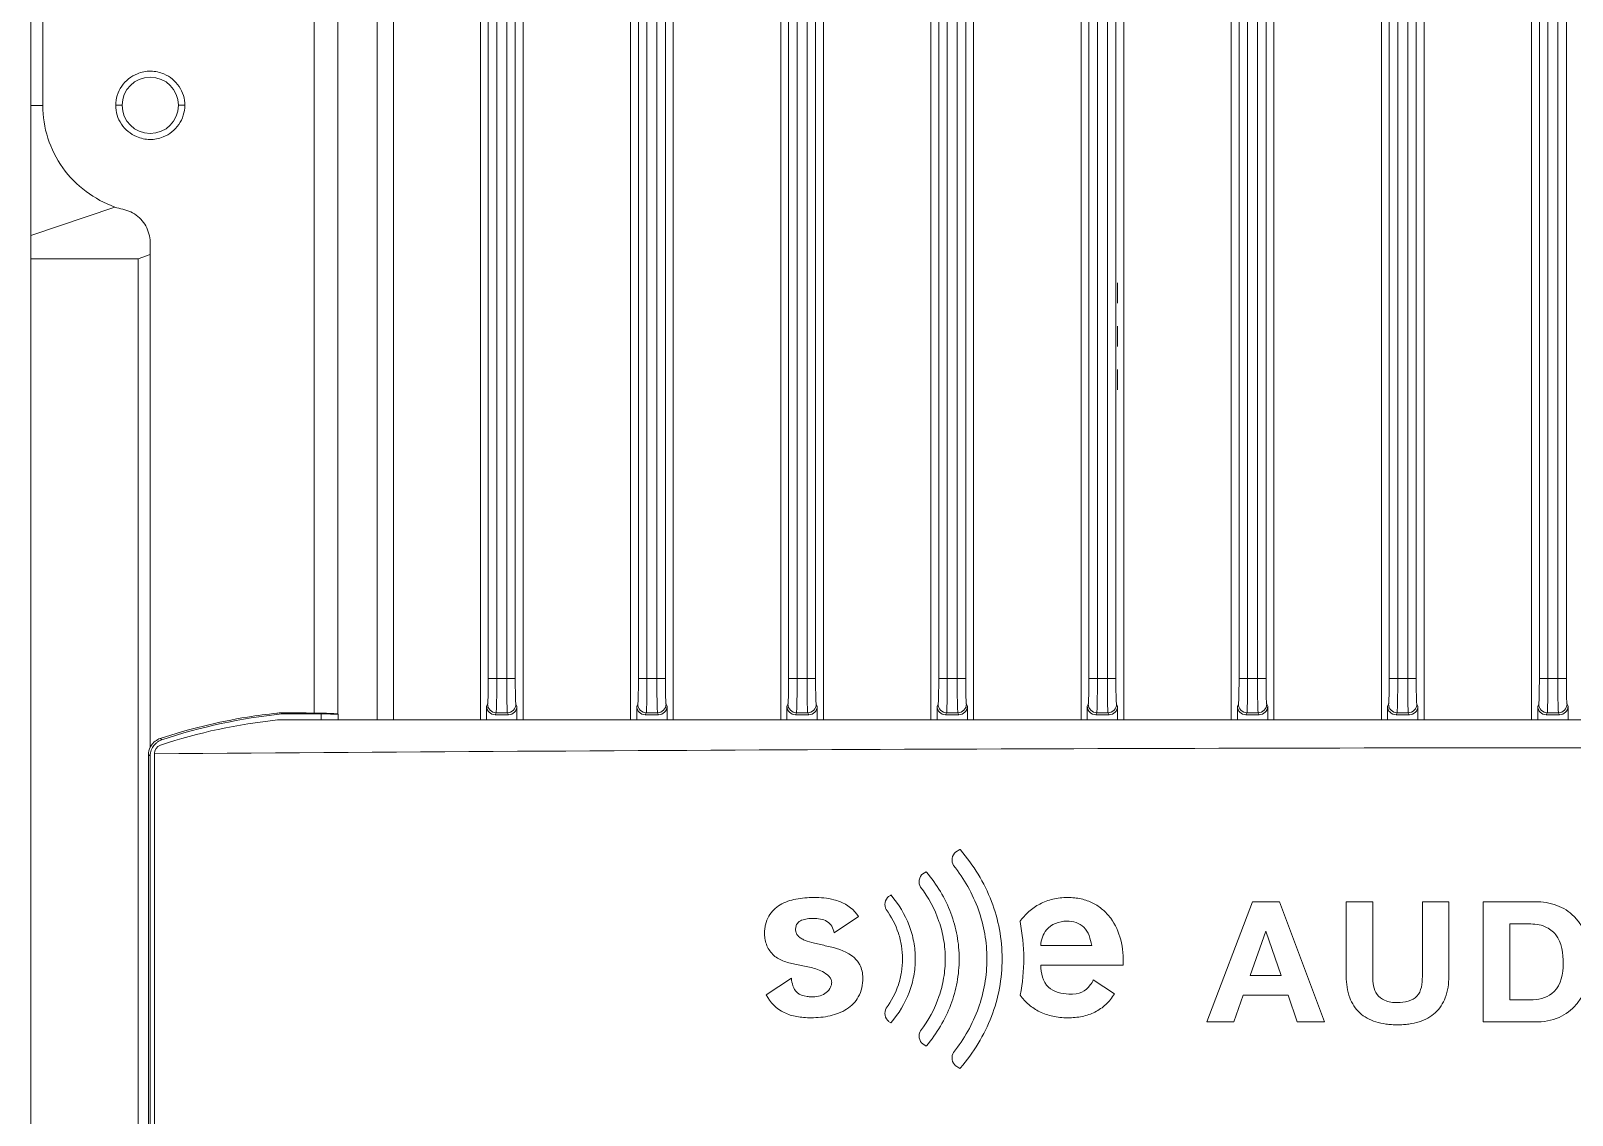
# Model space of a CAD drawing. Header units: millimetres. Extents: x 0 to 9253, y 0 to 2730.
# Drawn here: x 2710.2 to 2800.5, y 1309.2 to 1372.7 of the extents above; entities that cross this region are included whole.
import ezdxf

# ---------------------------------------------------------------- set-up
doc = ezdxf.new("R2010")
doc.units = ezdxf.units.MM
doc.layers.get('0').update_dxf_attribs({"lineweight": 13})

msp = doc.modelspace()

# ---------------------------------------------------------------- linework, layer by layer
for p, q in [((2710.216, 1124.386), (2710.216, 1512.386)), ((2726.823, 1332.785), (2726.823, 1477.386)), ((2728.214, 1368.386), (2728.214, 1477.386)), ((2731.477, 1437.056), (2731.477, 1332.386)), ((2730.511, 1436.19), (2730.511, 1332.386)), ((2736.566, 1332.386), (2736.566, 1436.19)), ((2739.066, 1332.386), (2739.066, 1436.19)), ((2745.366, 1436.19), (2745.366, 1332.386)), ((2747.866, 1332.386), (2747.866, 1436.19)), ((2754.166, 1436.19), (2754.166, 1332.386)), ((2756.666, 1332.386), (2756.666, 1436.19)), ((2762.966, 1436.19), (2762.966, 1332.386)), ((2765.466, 1332.386), (2765.466, 1436.19)), ((2771.766, 1436.19), (2771.766, 1332.386)), ((2774.266, 1332.386), (2774.266, 1436.19)), ((2780.566, 1436.19), (2780.566, 1332.386)), ((2783.066, 1332.386), (2783.066, 1436.19)), ((2789.366, 1436.19), (2789.366, 1332.386)), ((2791.866, 1332.386), (2791.866, 1436.19)), ((2798.166, 1436.19), (2798.166, 1332.386)), ((2737.025, 1334.802), (2737.025, 1430.993)), ((2737.524, 1430.993), (2737.524, 1334.802)), ((2738.108, 1334.802), (2738.108, 1430.993)), ((2738.607, 1430.993), (2738.607, 1334.802)), ((2745.825, 1334.802), (2745.825, 1430.993)), ((2746.324, 1430.993), (2746.324, 1334.802)), ((2746.908, 1334.802), (2746.908, 1430.993)), ((2747.407, 1430.993), (2747.407, 1334.802)), ((2754.625, 1334.802), (2754.625, 1430.993)), ((2755.124, 1430.993), (2755.124, 1334.802)), ((2755.708, 1334.802), (2755.708, 1430.993)), ((2756.207, 1430.993), (2756.207, 1334.802)), ((2763.425, 1334.802), (2763.425, 1430.993)), ((2763.924, 1430.993), (2763.924, 1334.802)), ((2764.508, 1334.802), (2764.508, 1430.993)), ((2765.007, 1430.993), (2765.007, 1334.802)), ((2772.225, 1334.802), (2772.225, 1430.993)), ((2772.724, 1430.993), (2772.724, 1334.802)), ((2773.308, 1334.802), (2773.308, 1430.993)), ((2773.807, 1430.993), (2773.807, 1334.802)), ((2781.025, 1334.802), (2781.025, 1430.993)), ((2781.524, 1430.993), (2781.524, 1334.802)), ((2782.108, 1334.802), (2782.108, 1430.993)), ((2782.607, 1430.993), (2782.607, 1334.802)), ((2789.825, 1334.802), (2789.825, 1430.993)), ((2790.324, 1430.993), (2790.324, 1334.802)), ((2790.908, 1334.802), (2790.908, 1430.993)), ((2791.407, 1430.993), (2791.407, 1334.802)), ((2798.625, 1334.802), (2798.625, 1430.993)), ((2799.124, 1430.993), (2799.124, 1334.802)), ((2799.708, 1334.802), (2799.708, 1430.993)), ((2800.207, 1430.993), (2800.207, 1334.802)), ((2710.916, 1378.366), (2710.916, 1368.369)), ((2710.216, 1368.369), (2710.916, 1368.369)), ((2715.566, 1368.386), (2715.194, 1368.386)), ((2718.866, 1368.386), (2719.238, 1368.386)), ((2728.214, 1359.386), (2728.214, 1368.386)), ((2710.216, 1360.761), (2715.145, 1362.429)), ((2716.516, 1359.386), (2717.213, 1359.655)), ((2717.213, 1359.655), (2717.216, 1330.787)), ((2716.516, 1359.386), (2710.216, 1359.386)), ((2716.516, 1277.386), (2716.516, 1359.386)), ((2728.215, 1332.721), (2728.214, 1359.386)), ((2773.899, 1357.991), (2773.899, 1356.791)), ((2773.899, 1355.451), (2773.899, 1354.251)), ((2773.899, 1352.911), (2773.899, 1351.711)), ((2737.524, 1334.802), (2737.025, 1334.802)), ((2737.524, 1334.802), (2738.108, 1334.802)), ((2738.607, 1334.802), (2738.108, 1334.802)), ((2746.324, 1334.802), (2745.825, 1334.802)), ((2746.324, 1334.802), (2746.908, 1334.802)), ((2747.407, 1334.802), (2746.908, 1334.802)), ((2755.124, 1334.802), (2754.625, 1334.802)), ((2755.124, 1334.802), (2755.708, 1334.802)), ((2756.207, 1334.802), (2755.708, 1334.802)), ((2763.924, 1334.802), (2763.425, 1334.802)), ((2763.924, 1334.802), (2764.508, 1334.802)), ((2765.007, 1334.802), (2764.508, 1334.802)), ((2772.724, 1334.802), (2772.225, 1334.802)), ((2772.724, 1334.802), (2773.308, 1334.802)), ((2773.807, 1334.802), (2773.308, 1334.802)), ((2781.524, 1334.802), (2781.025, 1334.802)), ((2781.524, 1334.802), (2782.108, 1334.802)), ((2782.607, 1334.802), (2782.108, 1334.802)), ((2790.324, 1334.802), (2789.825, 1334.802)), ((2790.324, 1334.802), (2790.908, 1334.802)), ((2791.407, 1334.802), (2790.908, 1334.802)), ((2799.124, 1334.802), (2798.625, 1334.802)), ((2799.124, 1334.802), (2799.708, 1334.802)), ((2800.207, 1334.802), (2799.708, 1334.802)), ((2736.987, 1333.304), (2736.928, 1333.186)), ((2738.704, 1333.186), (2738.645, 1333.304)), ((2745.787, 1333.304), (2745.728, 1333.186)), ((2747.504, 1333.186), (2747.445, 1333.304)), ((2754.587, 1333.304), (2754.528, 1333.186)), ((2756.304, 1333.186), (2756.245, 1333.304)), ((2763.387, 1333.304), (2763.328, 1333.186)), ((2765.104, 1333.186), (2765.045, 1333.304)), ((2772.187, 1333.304), (2772.128, 1333.186)), ((2773.904, 1333.186), (2773.845, 1333.304)), ((2780.987, 1333.304), (2780.928, 1333.186)), ((2782.704, 1333.186), (2782.645, 1333.304)), ((2789.787, 1333.304), (2789.728, 1333.186)), ((2791.504, 1333.186), (2791.445, 1333.304)), ((2798.587, 1333.304), (2798.528, 1333.186)), ((2800.304, 1333.186), (2800.245, 1333.304)), ((2724.912, 1332.804), (2724.916, 1332.736)), ((2724.916, 1332.736), (2727.235, 1332.736)), ((2727.235, 1332.386), (2727.235, 1332.736)), ((2728.216, 1332.721), (2728.235, 1332.702)), ((2728.235, 1332.386), (2728.235, 1332.702)), ((2736.928, 1333.186), (2736.928, 1332.386)), ((2737.487, 1332.805), (2737.428, 1332.686)), ((2737.428, 1332.686), (2738.204, 1332.686)), ((2738.145, 1332.805), (2737.487, 1332.805)), ((2738.204, 1332.686), (2738.145, 1332.805)), ((2738.704, 1333.186), (2738.704, 1332.386)), ((2745.728, 1333.186), (2745.728, 1332.386)), ((2746.287, 1332.805), (2746.228, 1332.686)), ((2746.228, 1332.686), (2747.004, 1332.686)), ((2746.945, 1332.805), (2746.287, 1332.805)), ((2747.004, 1332.686), (2746.945, 1332.805)), ((2747.504, 1332.386), (2747.504, 1333.186)), ((2754.528, 1333.186), (2754.528, 1332.386)), ((2755.087, 1332.805), (2755.028, 1332.686)), ((2755.028, 1332.686), (2755.804, 1332.686)), ((2755.745, 1332.805), (2755.087, 1332.805)), ((2755.804, 1332.686), (2755.745, 1332.805)), ((2756.304, 1332.386), (2756.304, 1333.186)), ((2763.328, 1333.186), (2763.328, 1332.386)), ((2763.887, 1332.805), (2763.828, 1332.686)), ((2763.828, 1332.686), (2764.604, 1332.686)), ((2764.545, 1332.805), (2763.887, 1332.805)), ((2764.604, 1332.686), (2764.545, 1332.805)), ((2765.104, 1332.386), (2765.104, 1333.186)), ((2772.128, 1333.186), (2772.128, 1332.386)), ((2772.687, 1332.805), (2772.628, 1332.686)), ((2772.628, 1332.686), (2773.404, 1332.686)), ((2773.345, 1332.805), (2772.687, 1332.805)), ((2773.404, 1332.686), (2773.345, 1332.805)), ((2773.904, 1332.386), (2773.904, 1333.186)), ((2780.928, 1333.186), (2780.928, 1332.386)), ((2781.487, 1332.805), (2781.428, 1332.686)), ((2781.428, 1332.686), (2782.204, 1332.686)), ((2782.145, 1332.805), (2781.487, 1332.805)), ((2782.204, 1332.686), (2782.145, 1332.805)), ((2782.704, 1332.386), (2782.704, 1333.186)), ((2789.728, 1333.186), (2789.728, 1332.386)), ((2790.287, 1332.805), (2790.228, 1332.686)), ((2790.228, 1332.686), (2791.004, 1332.686)), ((2790.945, 1332.805), (2790.287, 1332.805)), ((2791.004, 1332.686), (2790.945, 1332.805)), ((2791.504, 1332.386), (2791.504, 1333.186)), ((2798.528, 1333.186), (2798.528, 1332.386)), ((2799.087, 1332.805), (2799.028, 1332.686)), ((2799.028, 1332.686), (2799.804, 1332.686)), ((2799.745, 1332.805), (2799.087, 1332.805)), ((2799.804, 1332.686), (2799.745, 1332.805)), ((2800.304, 1332.386), (2800.304, 1333.186)), ((2891.752, 1332.386), (2724.68, 1332.386)), ((2727.539, 1332.386), (2728.685, 1332.386)), ((2717.831, 1331.27), (2717.796, 1331.294)), ((2717.9, 1331.222), (2717.831, 1331.27)), ((2717.115, 1330.346), (2717.115, 1306.425)), ((2717.216, 1330.274), (2717.115, 1330.346)), ((2717.216, 1306.498), (2717.216, 1330.274)), ((2717.466, 1330.412), (2717.466, 1306.361)), ((2764.417, 1324.641), (2764.662, 1324.803)), ((2762.492, 1323.366), (2762.684, 1323.494)), ((2781.815, 1321.737), (2779.143, 1314.693)), ((2783.403, 1321.737), (2781.815, 1321.737)), ((2786.037, 1314.693), (2783.403, 1321.737)), ((2787.31, 1321.737), (2787.31, 1317.357)), ((2788.859, 1321.737), (2787.31, 1321.737)), ((2788.859, 1317.357), (2788.859, 1321.737)), ((2791.769, 1321.737), (2791.769, 1317.357)), ((2793.317, 1321.737), (2791.769, 1321.737)), ((2793.317, 1317.357), (2793.317, 1321.737)), ((2795.341, 1321.737), (2795.341, 1314.693)), ((2798.38, 1321.737), (2795.341, 1321.737)), ((2757.287, 1319.922), (2758.718, 1320.867)), ((2781.668, 1317.417), (2782.585, 1320.001)), ((2782.585, 1320.001), (2782.604, 1320.001)), ((2783.493, 1317.417), (2782.604, 1320.001)), ((2796.889, 1315.996), (2796.889, 1320.436)), ((2796.889, 1320.436), (2797.995, 1320.436)), ((2772.388, 1319.176), (2769.401, 1319.176)), ((2769.401, 1318.013), (2774.224, 1318.013)), ((2753.312, 1316.279), (2754.796, 1317.261)), ((2772.483, 1317.163), (2773.726, 1316.346)), ((2783.493, 1317.417), (2781.668, 1317.417)), ((2780.711, 1314.693), (2781.264, 1316.262)), ((2781.264, 1316.262), (2783.896, 1316.262)), ((2783.896, 1316.262), (2784.429, 1314.693)), ((2798.271, 1315.996), (2796.889, 1315.996)), ((2760.623, 1314.64), (2760.49, 1314.728)), ((2779.143, 1314.693), (2780.711, 1314.693)), ((2784.429, 1314.693), (2786.037, 1314.693)), ((2795.341, 1314.693), (2798.38, 1314.693)), ((2762.684, 1313.275), (2762.492, 1313.403)), ((2764.662, 1311.966), (2764.419, 1312.127))]:
    msp.add_line(p, q)
msp.add_circle((2717.216, 1368.386), 1.65)
for centre, radius, start, end in [((2728.327, 1299.912), 33, 95.93283, 108.42003), ((2727.911, 1301.242), 31.704, 95.42702, 95.93969), ((2728.077, 1299.845), 32.717, 95.96079, 108.2908), ((2717.966, 1330.435), 0.5, 108.2908, 182.62802), ((2718.219, 1330.267), 1.007, 122.04205, 132.23737), ((2718.116, 1330.34), 1.007, 108.52704, 117.5213), ((2718.218, 1330.27), 1.004, 108.4985, 122.08904), ((2718.214, 1330.273), 0.999, 169.15161, 179.94598), ((2739.41, 1353.997), 38.283, 303.40637, 303.64884), ((2757.642, 1318.387), 10.769, 348.63007, 11.6834)]:
    msp.add_arc(centre, radius, start, end)
for centre, major_axis, ratio, start_param, end_param in [((2717.216, 1331.733), (31.626, 0), 0.034921, 1.262132, 1.32497), ((2727.235, 1332.701), (1, 0), 0.034921, 0.03694, 1.570796), ((2737.428, 1333.186), (0.224, 0.448), 0.998288, 2.034855, 3.604281), ((2738.204, 1333.186), (0.224, -0.448), 0.998288, -0.462689, 1.106738), ((2746.228, 1333.186), (0.224, 0.448), 0.998288, 2.034855, 3.604281), ((2747.004, 1333.186), (0.224, -0.448), 0.998288, -0.462689, 1.106738), ((2755.028, 1333.186), (0.224, 0.448), 0.998288, 2.034855, 3.604281), ((2755.804, 1333.186), (0.224, -0.448), 0.998288, -0.462689, 1.106738), ((2763.828, 1333.186), (0.224, 0.448), 0.998288, 2.034855, 3.604281), ((2764.604, 1333.186), (0.224, -0.448), 0.998288, -0.462689, 1.106738), ((2772.628, 1333.186), (0.224, 0.448), 0.998288, 2.034855, 3.604281), ((2773.404, 1333.186), (0.224, -0.448), 0.998288, -0.462689, 1.106738), ((2781.428, 1333.186), (0.224, 0.448), 0.998288, 2.034855, 3.604281), ((2782.204, 1333.186), (0.224, -0.448), 0.998288, -0.462689, 1.106738), ((2790.228, 1333.186), (0.224, 0.448), 0.998288, 2.034855, 3.604281), ((2791.004, 1333.186), (0.224, -0.448), 0.998288, -0.462689, 1.106738), ((2799.028, 1333.186), (0.224, 0.448), 0.998288, 2.034855, 3.604281), ((2799.804, 1333.186), (0.224, -0.448), 0.998288, -0.462689, 1.106738)]:
    msp.add_ellipse(centre, major_axis=major_axis, ratio=ratio, start_param=start_param, end_param=end_param)
for points, knots in [([(2718.02, 1370.221), (2717.776, 1370.325), (2717.242, 1370.439), (2716.705, 1370.338), (2716.458, 1370.24)], [0, 0, 0, 0, 0.499982, 1, 1, 1, 1]), ([(2716.458, 1370.24), (2716.095, 1370.095), (2715.442, 1369.578), (2715.188, 1368.777), (2715.194, 1368.386)], [0, 0, 0, 0, 0.499954, 1, 1, 1, 1]), ([(2719.238, 1368.386), (2719.247, 1368.769), (2718.998, 1369.552), (2718.373, 1370.07), (2718.02, 1370.221)], [0, 0, 0, 0, 0.500057, 1, 1, 1, 1]), ([(2715.144, 1362.429), (2713.944, 1362.857), (2711.744, 1364.477), (2710.913, 1367.093), (2710.916, 1368.369)], [0, 0, 0, 0, 0.499578, 1, 1, 1, 1]), ([(2715.194, 1368.386), (2715.184, 1368.003), (2715.433, 1367.22), (2716.058, 1366.703), (2716.41, 1366.552)], [0, 0, 0, 0, 0.50006, 1, 1, 1, 1]), ([(2717.973, 1366.531), (2718.336, 1366.676), (2718.99, 1367.193), (2719.244, 1367.994), (2719.238, 1368.386)], [0, 0, 0, 0, 0.499951, 1, 1, 1, 1]), ([(2716.41, 1366.552), (2716.654, 1366.447), (2717.188, 1366.332), (2717.726, 1366.433), (2717.973, 1366.531)], [0, 0, 0, 0, 0.49998, 1, 1, 1, 1]), ([(2717.213, 1359.655), (2717.212, 1359.98), (2717.264, 1360.631), (2716.951, 1361.422), (2716.496, 1361.892), (2716.08, 1362.157), (2715.613, 1362.302), (2715.297, 1362.374), (2715.144, 1362.429)], [0, 0, 0, 0, 0.250065, 0.499061, 0.624696, 0.750212, 0.875081, 1, 1, 1, 1]), ([(2737.025, 1334.802), (2737.025, 1334.617), (2737.023, 1334.272), (2737.017, 1333.866), (2737.009, 1333.597), (2737.004, 1333.455), (2736.995, 1333.364), (2736.994, 1333.317), (2736.987, 1333.304)], [0, 0, 0, 0, 0.370876, 0.688887, 0.813409, 0.908906, 0.971742, 1, 1, 1, 1]), ([(2737.524, 1334.802), (2737.524, 1334.555), (2737.523, 1334.195), (2737.519, 1333.737), (2737.514, 1333.442), (2737.508, 1333.196), (2737.504, 1333.007), (2737.494, 1332.884), (2737.494, 1332.822), (2737.487, 1332.805)], [0, 0, 0, 0, 0.370928, 0.539744, 0.689047, 0.8136, 0.909104, 0.971902, 1, 1, 1, 1]), ([(2738.145, 1332.805), (2738.138, 1332.822), (2738.138, 1332.884), (2738.128, 1333.007), (2738.124, 1333.196), (2738.117, 1333.442), (2738.113, 1333.737), (2738.109, 1334.195), (2738.108, 1334.555), (2738.108, 1334.802)], [0, 0, 0, 0, 0.028096, 0.090893, 0.186395, 0.310946, 0.460248, 0.629066, 1, 1, 1, 1]), ([(2738.645, 1333.304), (2738.638, 1333.317), (2738.637, 1333.364), (2738.628, 1333.455), (2738.623, 1333.597), (2738.615, 1333.866), (2738.609, 1334.272), (2738.607, 1334.617), (2738.607, 1334.802)], [0, 0, 0, 0, 0.028258, 0.091096, 0.186595, 0.311118, 0.629129, 1, 1, 1, 1]), ([(2745.825, 1334.802), (2745.825, 1334.617), (2745.823, 1334.272), (2745.817, 1333.866), (2745.809, 1333.597), (2745.804, 1333.455), (2745.795, 1333.364), (2745.794, 1333.317), (2745.787, 1333.304)], [0, 0, 0, 0, 0.370876, 0.688887, 0.813409, 0.908906, 0.971742, 1, 1, 1, 1]), ([(2746.324, 1334.802), (2746.324, 1334.555), (2746.323, 1334.195), (2746.319, 1333.737), (2746.314, 1333.442), (2746.308, 1333.196), (2746.304, 1333.007), (2746.294, 1332.884), (2746.294, 1332.822), (2746.287, 1332.805)], [0, 0, 0, 0, 0.370928, 0.539744, 0.689047, 0.8136, 0.909104, 0.971902, 1, 1, 1, 1]), ([(2746.945, 1332.805), (2746.938, 1332.822), (2746.938, 1332.884), (2746.928, 1333.007), (2746.924, 1333.196), (2746.917, 1333.442), (2746.913, 1333.737), (2746.909, 1334.195), (2746.908, 1334.555), (2746.908, 1334.802)], [0, 0, 0, 0, 0.028096, 0.090893, 0.186395, 0.310946, 0.460248, 0.629066, 1, 1, 1, 1]), ([(2747.445, 1333.304), (2747.438, 1333.317), (2747.437, 1333.364), (2747.428, 1333.455), (2747.423, 1333.597), (2747.415, 1333.866), (2747.409, 1334.272), (2747.407, 1334.617), (2747.407, 1334.802)], [0, 0, 0, 0, 0.028258, 0.091096, 0.186595, 0.311118, 0.629129, 1, 1, 1, 1]), ([(2754.625, 1334.802), (2754.625, 1334.617), (2754.623, 1334.272), (2754.617, 1333.866), (2754.609, 1333.597), (2754.604, 1333.455), (2754.595, 1333.364), (2754.594, 1333.317), (2754.587, 1333.304)], [0, 0, 0, 0, 0.370876, 0.688887, 0.813409, 0.908906, 0.971742, 1, 1, 1, 1]), ([(2755.124, 1334.802), (2755.124, 1334.555), (2755.123, 1334.195), (2755.119, 1333.737), (2755.114, 1333.442), (2755.108, 1333.196), (2755.104, 1333.007), (2755.094, 1332.884), (2755.094, 1332.822), (2755.087, 1332.805)], [0, 0, 0, 0, 0.370928, 0.539744, 0.689047, 0.8136, 0.909104, 0.971902, 1, 1, 1, 1]), ([(2755.745, 1332.805), (2755.738, 1332.822), (2755.738, 1332.884), (2755.728, 1333.007), (2755.724, 1333.196), (2755.717, 1333.442), (2755.713, 1333.737), (2755.709, 1334.195), (2755.708, 1334.555), (2755.708, 1334.802)], [0, 0, 0, 0, 0.028096, 0.090893, 0.186395, 0.310946, 0.460248, 0.629066, 1, 1, 1, 1]), ([(2756.245, 1333.304), (2756.238, 1333.317), (2756.237, 1333.364), (2756.228, 1333.455), (2756.223, 1333.597), (2756.215, 1333.866), (2756.209, 1334.272), (2756.207, 1334.617), (2756.207, 1334.802)], [0, 0, 0, 0, 0.028258, 0.091096, 0.186595, 0.311118, 0.629129, 1, 1, 1, 1]), ([(2763.425, 1334.802), (2763.425, 1334.617), (2763.423, 1334.272), (2763.417, 1333.866), (2763.409, 1333.597), (2763.404, 1333.455), (2763.395, 1333.364), (2763.394, 1333.317), (2763.387, 1333.304)], [0, 0, 0, 0, 0.370876, 0.688887, 0.813409, 0.908906, 0.971742, 1, 1, 1, 1]), ([(2763.924, 1334.802), (2763.924, 1334.555), (2763.923, 1334.195), (2763.919, 1333.737), (2763.914, 1333.442), (2763.908, 1333.196), (2763.904, 1333.007), (2763.894, 1332.884), (2763.894, 1332.822), (2763.887, 1332.805)], [0, 0, 0, 0, 0.370928, 0.539744, 0.689047, 0.8136, 0.909104, 0.971902, 1, 1, 1, 1]), ([(2764.545, 1332.805), (2764.538, 1332.822), (2764.538, 1332.884), (2764.528, 1333.007), (2764.524, 1333.196), (2764.517, 1333.442), (2764.513, 1333.737), (2764.509, 1334.195), (2764.508, 1334.555), (2764.508, 1334.802)], [0, 0, 0, 0, 0.028096, 0.090893, 0.186395, 0.310946, 0.460248, 0.629066, 1, 1, 1, 1]), ([(2765.045, 1333.304), (2765.038, 1333.317), (2765.037, 1333.364), (2765.028, 1333.455), (2765.023, 1333.597), (2765.015, 1333.866), (2765.009, 1334.272), (2765.007, 1334.617), (2765.007, 1334.802)], [0, 0, 0, 0, 0.028258, 0.091096, 0.186595, 0.311118, 0.629129, 1, 1, 1, 1]), ([(2772.225, 1334.802), (2772.225, 1334.617), (2772.223, 1334.272), (2772.217, 1333.866), (2772.209, 1333.597), (2772.204, 1333.455), (2772.195, 1333.364), (2772.194, 1333.317), (2772.187, 1333.304)], [0, 0, 0, 0, 0.370876, 0.688887, 0.813409, 0.908906, 0.971742, 1, 1, 1, 1]), ([(2772.724, 1334.802), (2772.724, 1334.555), (2772.723, 1334.195), (2772.719, 1333.737), (2772.714, 1333.442), (2772.708, 1333.196), (2772.704, 1333.007), (2772.694, 1332.884), (2772.694, 1332.822), (2772.687, 1332.805)], [0, 0, 0, 0, 0.370928, 0.539744, 0.689047, 0.8136, 0.909104, 0.971902, 1, 1, 1, 1]), ([(2773.345, 1332.805), (2773.338, 1332.822), (2773.338, 1332.884), (2773.328, 1333.007), (2773.324, 1333.196), (2773.317, 1333.442), (2773.313, 1333.737), (2773.309, 1334.195), (2773.308, 1334.555), (2773.308, 1334.802)], [0, 0, 0, 0, 0.028096, 0.090893, 0.186395, 0.310946, 0.460248, 0.629066, 1, 1, 1, 1]), ([(2773.845, 1333.304), (2773.838, 1333.317), (2773.837, 1333.364), (2773.828, 1333.455), (2773.823, 1333.597), (2773.815, 1333.866), (2773.809, 1334.272), (2773.807, 1334.617), (2773.807, 1334.802)], [0, 0, 0, 0, 0.028258, 0.091096, 0.186595, 0.311118, 0.629129, 1, 1, 1, 1]), ([(2781.025, 1334.802), (2781.025, 1334.617), (2781.023, 1334.272), (2781.017, 1333.866), (2781.009, 1333.597), (2781.004, 1333.455), (2780.995, 1333.364), (2780.994, 1333.317), (2780.987, 1333.304)], [0, 0, 0, 0, 0.370876, 0.688887, 0.813409, 0.908906, 0.971742, 1, 1, 1, 1]), ([(2781.524, 1334.802), (2781.524, 1334.555), (2781.523, 1334.195), (2781.519, 1333.737), (2781.514, 1333.442), (2781.508, 1333.196), (2781.504, 1333.007), (2781.494, 1332.884), (2781.494, 1332.822), (2781.487, 1332.805)], [0, 0, 0, 0, 0.370928, 0.539744, 0.689047, 0.8136, 0.909104, 0.971902, 1, 1, 1, 1]), ([(2782.145, 1332.805), (2782.138, 1332.822), (2782.138, 1332.884), (2782.128, 1333.007), (2782.124, 1333.196), (2782.117, 1333.442), (2782.113, 1333.737), (2782.109, 1334.195), (2782.108, 1334.555), (2782.108, 1334.802)], [0, 0, 0, 0, 0.028096, 0.090893, 0.186395, 0.310946, 0.460248, 0.629066, 1, 1, 1, 1]), ([(2782.645, 1333.304), (2782.638, 1333.317), (2782.637, 1333.364), (2782.628, 1333.455), (2782.623, 1333.597), (2782.615, 1333.866), (2782.609, 1334.272), (2782.607, 1334.617), (2782.607, 1334.802)], [0, 0, 0, 0, 0.028258, 0.091096, 0.186595, 0.311118, 0.629129, 1, 1, 1, 1]), ([(2789.825, 1334.802), (2789.825, 1334.617), (2789.823, 1334.272), (2789.817, 1333.866), (2789.809, 1333.597), (2789.804, 1333.455), (2789.795, 1333.364), (2789.794, 1333.317), (2789.787, 1333.304)], [0, 0, 0, 0, 0.370876, 0.688887, 0.813409, 0.908906, 0.971742, 1, 1, 1, 1]), ([(2790.324, 1334.802), (2790.324, 1334.555), (2790.323, 1334.195), (2790.319, 1333.737), (2790.314, 1333.442), (2790.308, 1333.196), (2790.304, 1333.007), (2790.294, 1332.884), (2790.294, 1332.822), (2790.287, 1332.805)], [0, 0, 0, 0, 0.370928, 0.539744, 0.689047, 0.8136, 0.909104, 0.971902, 1, 1, 1, 1]), ([(2790.945, 1332.805), (2790.938, 1332.822), (2790.938, 1332.884), (2790.928, 1333.007), (2790.924, 1333.196), (2790.917, 1333.442), (2790.913, 1333.737), (2790.909, 1334.195), (2790.908, 1334.555), (2790.908, 1334.802)], [0, 0, 0, 0, 0.028096, 0.090893, 0.186395, 0.310946, 0.460248, 0.629066, 1, 1, 1, 1]), ([(2791.445, 1333.304), (2791.438, 1333.317), (2791.437, 1333.364), (2791.428, 1333.455), (2791.423, 1333.597), (2791.415, 1333.866), (2791.409, 1334.272), (2791.407, 1334.617), (2791.407, 1334.802)], [0, 0, 0, 0, 0.028258, 0.091096, 0.186595, 0.311118, 0.629129, 1, 1, 1, 1]), ([(2798.625, 1334.802), (2798.625, 1334.617), (2798.623, 1334.272), (2798.617, 1333.866), (2798.609, 1333.597), (2798.604, 1333.455), (2798.595, 1333.364), (2798.594, 1333.317), (2798.587, 1333.304)], [0, 0, 0, 0, 0.370876, 0.688887, 0.813409, 0.908906, 0.971742, 1, 1, 1, 1]), ([(2799.124, 1334.802), (2799.124, 1334.555), (2799.123, 1334.195), (2799.119, 1333.737), (2799.114, 1333.442), (2799.108, 1333.196), (2799.104, 1333.007), (2799.094, 1332.884), (2799.094, 1332.822), (2799.087, 1332.805)], [0, 0, 0, 0, 0.370928, 0.539744, 0.689047, 0.8136, 0.909104, 0.971902, 1, 1, 1, 1]), ([(2799.745, 1332.805), (2799.738, 1332.822), (2799.738, 1332.884), (2799.728, 1333.007), (2799.724, 1333.196), (2799.717, 1333.442), (2799.713, 1333.737), (2799.709, 1334.195), (2799.708, 1334.555), (2799.708, 1334.802)], [0, 0, 0, 0, 0.028096, 0.090893, 0.186395, 0.310946, 0.460248, 0.629066, 1, 1, 1, 1]), ([(2800.245, 1333.304), (2800.238, 1333.317), (2800.237, 1333.364), (2800.228, 1333.455), (2800.223, 1333.597), (2800.215, 1333.866), (2800.209, 1334.272), (2800.207, 1334.617), (2800.207, 1334.802)], [0, 0, 0, 0, 0.028258, 0.091096, 0.186595, 0.311118, 0.629129, 1, 1, 1, 1]), ([(2737.487, 1332.805), (2737.36, 1332.805), (2737.094, 1332.911), (2736.987, 1333.177), (2736.987, 1333.304)], [0, 0, 0, 0, 0.499953, 1, 1, 1, 1]), ([(2738.645, 1333.304), (2738.644, 1333.177), (2738.537, 1332.911), (2738.272, 1332.805), (2738.145, 1332.805)], [0, 0, 0, 0, 0.500056, 1, 1, 1, 1]), ([(2746.287, 1332.805), (2746.16, 1332.805), (2745.894, 1332.911), (2745.787, 1333.177), (2745.787, 1333.304)], [0, 0, 0, 0, 0.499953, 1, 1, 1, 1]), ([(2747.445, 1333.304), (2747.444, 1333.177), (2747.337, 1332.911), (2747.072, 1332.805), (2746.945, 1332.805)], [0, 0, 0, 0, 0.500056, 1, 1, 1, 1]), ([(2755.087, 1332.805), (2754.96, 1332.805), (2754.694, 1332.911), (2754.587, 1333.177), (2754.587, 1333.304)], [0, 0, 0, 0, 0.499953, 1, 1, 1, 1]), ([(2756.245, 1333.304), (2756.244, 1333.177), (2756.137, 1332.911), (2755.872, 1332.805), (2755.745, 1332.805)], [0, 0, 0, 0, 0.500056, 1, 1, 1, 1]), ([(2763.887, 1332.805), (2763.76, 1332.805), (2763.494, 1332.911), (2763.387, 1333.177), (2763.387, 1333.304)], [0, 0, 0, 0, 0.499953, 1, 1, 1, 1]), ([(2765.045, 1333.304), (2765.044, 1333.177), (2764.937, 1332.911), (2764.672, 1332.805), (2764.545, 1332.805)], [0, 0, 0, 0, 0.500056, 1, 1, 1, 1]), ([(2772.687, 1332.805), (2772.56, 1332.805), (2772.294, 1332.911), (2772.187, 1333.177), (2772.187, 1333.304)], [0, 0, 0, 0, 0.499953, 1, 1, 1, 1]), ([(2773.845, 1333.304), (2773.844, 1333.177), (2773.737, 1332.911), (2773.472, 1332.805), (2773.345, 1332.805)], [0, 0, 0, 0, 0.500056, 1, 1, 1, 1]), ([(2781.487, 1332.805), (2781.36, 1332.805), (2781.094, 1332.911), (2780.987, 1333.177), (2780.987, 1333.304)], [0, 0, 0, 0, 0.499953, 1, 1, 1, 1]), ([(2782.645, 1333.304), (2782.644, 1333.177), (2782.537, 1332.911), (2782.272, 1332.805), (2782.145, 1332.805)], [0, 0, 0, 0, 0.500056, 1, 1, 1, 1]), ([(2790.287, 1332.805), (2790.16, 1332.805), (2789.894, 1332.911), (2789.787, 1333.177), (2789.787, 1333.304)], [0, 0, 0, 0, 0.499953, 1, 1, 1, 1]), ([(2791.445, 1333.304), (2791.444, 1333.177), (2791.337, 1332.911), (2791.072, 1332.805), (2790.945, 1332.805)], [0, 0, 0, 0, 0.500056, 1, 1, 1, 1]), ([(2799.087, 1332.805), (2798.96, 1332.805), (2798.694, 1332.911), (2798.587, 1333.177), (2798.587, 1333.304)], [0, 0, 0, 0, 0.499953, 1, 1, 1, 1]), ([(2800.245, 1333.304), (2800.244, 1333.177), (2800.137, 1332.911), (2799.872, 1332.805), (2799.745, 1332.805)], [0, 0, 0, 0, 0.500056, 1, 1, 1, 1]), ([(2724.63, 1332.776), (2724.056, 1332.717), (2721.742, 1332.412), (2719.462, 1331.852), (2717.796, 1331.294)], [0, 0, 0, 0, 0.247213, 1, 1, 1, 1]), ([(2728.216, 1332.721), (2728.207, 1332.729), (2728.165, 1332.733), (2728.09, 1332.745), (2727.965, 1332.753), (2727.802, 1332.762), (2727.599, 1332.77), (2727.269, 1332.779), (2727.007, 1332.783), (2726.823, 1332.785)], [0, 0, 0, 0, 0.025417, 0.082337, 0.170873, 0.289733, 0.435935, 0.606221, 1, 1, 1, 1]), ([(2717.465, 1330.399), (2732.586, 1330.516), (2762.836, 1330.698), (2808.216, 1330.788), (2853.595, 1330.698), (2883.846, 1330.516), (2898.967, 1330.399)], [0, 0, 0, 0, 0.249944, 0.5, 0.750056, 1, 1, 1, 1]), ([(2764.662, 1311.966), (2764.672, 1311.978), (2765.451, 1312.876), (2766.401, 1314.415), (2767.035, 1316.659), (2767.192, 1318.384), (2767.035, 1320.11), (2766.401, 1322.354), (2765.451, 1323.893), (2764.672, 1324.792), (2764.662, 1324.803)], [0, 0, 0, 0, 0.003228, 0.254556, 0.376909, 0.499982, 0.623077, 0.745441, 0.996772, 1, 1, 1, 1]), ([(2762.684, 1323.494), (2762.692, 1323.485), (2763.302, 1322.766), (2764.045, 1321.539), (2764.541, 1319.755), (2764.664, 1318.384), (2764.541, 1317.014), (2764.045, 1315.23), (2763.302, 1314.003), (2762.692, 1313.284), (2762.684, 1313.275)], [0, 0, 0, 0, 0.003051, 0.254355, 0.376824, 0.500013, 0.623194, 0.745656, 0.996949, 1, 1, 1, 1]), ([(2764.293, 1323.86), (2764.912, 1323.08), (2765.663, 1321.763), (2766.167, 1319.85), (2766.293, 1318.384), (2766.167, 1316.919), (2765.663, 1315.006), (2764.911, 1313.689), (2764.293, 1312.909)], [0, 0, 0, 0, 0.252589, 0.375972, 0.500022, 0.624058, 0.747432, 1, 1, 1, 1]), ([(2762.36, 1322.595), (2762.818, 1321.988), (2763.372, 1320.972), (2763.744, 1319.507), (2763.837, 1318.384), (2763.744, 1317.262), (2763.372, 1315.797), (2762.818, 1314.781), (2762.36, 1314.174)], [0, 0, 0, 0, 0.252279, 0.375801, 0.500026, 0.624234, 0.747744, 1, 1, 1, 1]), ([(2755.085, 1318.053), (2754.852, 1318.105), (2754.365, 1318.213), (2753.73, 1318.533), (2753.385, 1319.04), (2753.241, 1319.493), (2753.208, 1319.814), (2753.225, 1320.11), (2753.282, 1320.474), (2753.43, 1320.883), (2753.74, 1321.275), (2754.258, 1321.673), (2755.069, 1321.932), (2756.142, 1322.009), (2756.896, 1321.956), (2757.279, 1321.855)], [0, 0, 0, 0, 0.089299, 0.178596, 0.263165, 0.30545, 0.347734, 0.381505, 0.415276, 0.482817, 0.540765, 0.598712, 0.721418, 0.852962, 1, 1, 1, 1]), ([(2757.279, 1321.855), (2757.398, 1321.823), (2757.961, 1321.639), (2758.479, 1321.265), (2758.718, 1320.867)], [0, 0, 0, 0, 0.208558, 1, 1, 1, 1]), ([(2760.623, 1314.64), (2760.628, 1314.646), (2761.077, 1315.172), (2761.624, 1316.07), (2761.99, 1317.378), (2762.081, 1318.384), (2761.99, 1319.391), (2761.624, 1320.699), (2761.077, 1321.597), (2760.628, 1322.123), (2760.623, 1322.129)], [0, 0, 0, 0, 0.002742, 0.254112, 0.376659, 0.499981, 0.623326, 0.745883, 0.997252, 1, 1, 1, 1]), ([(2768.187, 1320.568), (2768.334, 1320.783), (2768.682, 1321.181), (2769.343, 1321.635), (2769.985, 1321.87), (2770.539, 1321.966), (2770.968, 1321.99), (2771.385, 1321.969), (2771.89, 1321.886), (2772.466, 1321.684), (2773.055, 1321.292), (2773.686, 1320.606), (2774.181, 1319.488), (2774.255, 1318.51), (2774.224, 1318.013)], [0, 0, 0, 0, 0.08633, 0.173128, 0.263089, 0.310291, 0.359465, 0.405141, 0.448285, 0.528877, 0.605249, 0.680565, 0.835008, 1, 1, 1, 1]), ([(2798.38, 1314.693), (2798.857, 1314.693), (2799.771, 1314.834), (2800.691, 1315.519), (2801.155, 1316.229), (2801.402, 1316.844), (2801.521, 1317.405), (2801.569, 1317.882), (2801.581, 1318.271), (2801.567, 1318.671), (2801.507, 1319.187), (2801.363, 1319.772), (2801.074, 1320.384), (2800.56, 1321.044), (2799.651, 1321.615), (2798.809, 1321.737), (2798.38, 1321.737)], [0, 0, 0, 0, 0.133503, 0.249625, 0.308095, 0.369134, 0.433884, 0.467882, 0.503003, 0.542589, 0.5798, 0.648037, 0.709942, 0.767847, 0.880003, 1, 1, 1, 1]), ([(2757.287, 1319.922), (2757.254, 1320.18), (2757.016, 1320.579), (2756.483, 1320.734), (2756.09, 1320.762), (2755.716, 1320.743), (2755.392, 1320.671), (2755.154, 1320.512), (2755.052, 1320.312), (2755.033, 1320.156), (2755.042, 1320.025), (2755.058, 1319.957), (2755.068, 1319.928)], [0, 0, 0, 0, 0.245542, 0.371463, 0.513294, 0.618189, 0.725585, 0.824821, 0.875742, 0.933952, 0.971024, 1, 1, 1, 1]), ([(2760.349, 1321.278), (2760.653, 1320.857), (2761.018, 1320.157), (2761.264, 1319.153), (2761.325, 1318.384), (2761.264, 1317.616), (2761.018, 1316.612), (2760.652, 1315.912), (2760.349, 1315.491)], [0, 0, 0, 0, 0.252008, 0.375655, 0.500024, 0.624386, 0.748025, 1, 1, 1, 1]), ([(2755.068, 1319.928), (2755.07, 1319.923), (2755.094, 1319.852), (2755.171, 1319.723), (2755.347, 1319.581), (2755.67, 1319.424), (2756.188, 1319.29), (2756.627, 1319.196), (2756.868, 1319.139)], [0, 0, 0, 0, 0.008066, 0.108887, 0.215512, 0.337118, 0.635033, 1, 1, 1, 1]), ([(2769.401, 1319.176), (2769.417, 1319.498), (2769.678, 1320.283), (2770.858, 1320.745), (2772.088, 1320.353), (2772.319, 1319.555), (2772.388, 1319.176)], [0, 0, 0, 0, 0.213358, 0.499998, 0.739861, 1, 1, 1, 1]), ([(2797.995, 1320.436), (2798.322, 1320.436), (2798.926, 1320.373), (2799.921, 1319.643), (2800.026, 1318.691), (2800.026, 1318.106)], [0, 0, 0, 0, 0.278792, 0.501128, 1, 1, 1, 1]), ([(2758.745, 1318.13), (2758.635, 1318.304), (2758.106, 1318.831), (2757.374, 1319.022), (2756.868, 1319.139)], [0, 0, 0, 0, 0.28259, 1, 1, 1, 1]), ([(2753.312, 1316.279), (2753.535, 1315.838), (2754.119, 1315.26), (2754.981, 1315.016), (2755.516, 1314.947), (2755.987, 1314.931), (2756.507, 1314.955), (2757.22, 1315.067), (2758.049, 1315.365), (2758.691, 1316.008), (2758.934, 1316.69), (2758.989, 1317.209), (2758.947, 1317.67), (2758.846, 1317.959), (2758.762, 1318.103), (2758.745, 1318.13)], [0, 0, 0, 0, 0.178803, 0.271308, 0.321143, 0.373788, 0.442006, 0.508859, 0.634879, 0.754645, 0.823142, 0.891639, 0.940007, 0.988375, 1, 1, 1, 1]), ([(2755.085, 1318.053), (2755.342, 1317.997), (2755.846, 1317.924), (2756.483, 1317.733), (2756.945, 1317.438), (2757.117, 1317.216), (2757.164, 1317.025), (2757.128, 1316.824), (2757.011, 1316.578), (2756.757, 1316.317), (2756.382, 1316.176), (2756.021, 1316.158), (2755.794, 1316.173), (2755.713, 1316.184)], [0, 0, 0, 0, 0.186745, 0.373496, 0.470798, 0.519449, 0.5681, 0.614173, 0.660246, 0.752393, 0.848752, 0.945112, 1, 1, 1, 1]), ([(2772.483, 1317.163), (2772.447, 1317.051), (2772.108, 1316.558), (2771.479, 1316.159), (2769.626, 1316.561), (2769.421, 1317.559), (2769.401, 1318.013)], [0, 0, 0, 0, 0.10214, 0.499995, 0.739577, 1, 1, 1, 1]), ([(2800.026, 1318.106), (2800.026, 1317.531), (2799.798, 1316.378), (2798.705, 1315.996), (2798.271, 1315.996)], [0, 0, 0, 0, 0.570107, 1, 1, 1, 1]), ([(2755.713, 1316.184), (2755.488, 1316.213), (2754.977, 1316.375), (2754.807, 1316.961), (2754.796, 1317.261)], [0, 0, 0, 0, 0.416271, 1, 1, 1, 1]), ([(2793.317, 1317.357), (2793.317, 1316.937), (2793.221, 1316.146), (2792.682, 1315.314), (2792.09, 1314.897), (2791.564, 1314.678), (2791.073, 1314.574), (2790.648, 1314.532), (2790.309, 1314.522), (2789.969, 1314.532), (2789.543, 1314.574), (2789.052, 1314.676), (2788.527, 1314.894), (2787.937, 1315.31), (2787.402, 1316.145), (2787.31, 1316.935), (2787.31, 1317.357)], [0, 0, 0, 0, 0.134367, 0.247679, 0.304066, 0.363655, 0.428501, 0.463384, 0.500066, 0.536902, 0.571873, 0.636722, 0.696133, 0.752251, 0.865207, 1, 1, 1, 1]), ([(2791.769, 1317.357), (2791.769, 1316.957), (2791.654, 1316.003), (2790.439, 1315.78), (2789.602, 1315.873), (2788.918, 1316.385), (2788.859, 1316.996), (2788.859, 1317.357)], [0, 0, 0, 0, 0.249564, 0.500001, 0.659024, 0.775052, 1, 1, 1, 1]), ([(2768.199, 1316.264), (2768.344, 1316.059), (2768.687, 1315.679), (2769.342, 1315.253), (2769.979, 1315.038), (2770.535, 1314.95), (2770.976, 1314.929), (2771.413, 1314.948), (2771.959, 1315.028), (2772.593, 1315.237), (2773.253, 1315.694), (2773.585, 1316.115), (2773.726, 1316.346)], [0, 0, 0, 0, 0.117019, 0.235573, 0.360641, 0.427282, 0.497382, 0.56596, 0.631164, 0.754034, 0.873719, 1, 1, 1, 1]), ([(2760.349, 1315.491), (2760.198, 1315.282), (2760.273, 1314.871), (2760.489, 1314.729), (2760.49, 1314.728)], [0, 0, 0, 0, 0.99642, 1, 1, 1, 1]), ([(2764.293, 1312.909), (2764.129, 1312.702), (2764.198, 1312.272), (2764.418, 1312.127), (2764.419, 1312.127)], [0, 0, 0, 0, 0.99772, 1, 1, 1, 1])]:
    msp.add_open_spline(points, degree=3, knots=knots)
for points in [[(2717.216, 1330.787), (2717.151, 1330.651), (2717.115, 1330.497), (2717.115, 1330.346)], [(2717.363, 1331.008), (2717.305, 1330.941), (2717.254, 1330.867), (2717.215, 1330.787)], [(2717.234, 1330.461), (2717.273, 1330.667), (2717.386, 1330.87), (2717.542, 1331.012)], [(2717.65, 1331.232), (2717.543, 1331.176), (2717.444, 1331.099), (2717.363, 1331.008)], [(2764.417, 1324.641), (2764.198, 1324.496), (2764.129, 1324.067), (2764.293, 1323.86)], [(2762.492, 1323.366), (2762.274, 1323.222), (2762.203, 1322.803), (2762.36, 1322.595)], [(2760.488, 1322.039), (2760.273, 1321.897), (2760.198, 1321.487), (2760.349, 1321.278)], [(2762.36, 1314.174), (2762.202, 1313.966), (2762.274, 1313.547), (2762.492, 1313.403)]]:
    msp.add_open_spline(points, degree=3)

doc.saveas('drawing.dxf')
